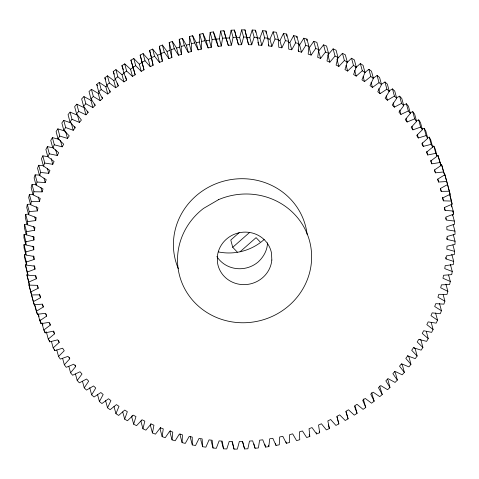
<?xml version="1.0" encoding="UTF-8"?>
<svg xmlns="http://www.w3.org/2000/svg" width="479" height="479" viewBox="0 0 479 479"><rect width="100%" height="100%" fill="white"/><g stroke="black" fill="none" stroke-linecap="round" stroke-linejoin="round"><path stroke-width="0.72" d="M73.251 130.294L71.317 123.103L63.749 120.349L65.683 127.54L73.251 130.294L75.119 127.827L69.982 121.858L68.048 114.667L70.072 112.116L72.006 119.313L79.418 122.42L81.406 120.037L76.58 113.834L74.646 106.637L76.796 104.188L78.73 111.379L85.969 114.84L88.07 112.547L83.58 106.116L81.646 98.919L83.915 96.572L85.849 103.763L92.89 107.565L95.105 105.374L90.95 98.728L89.016 91.537L91.405 89.292L93.339 96.483L100.165 100.614L102.494 98.53L98.686 91.687L96.752 84.496L99.249 82.364L101.183 89.555L107.781 94.01L110.206 92.034L106.763 85.017L104.829 77.82L107.422 75.808L109.362 82.999L115.72 87.765L118.241 85.903L115.158 78.724L113.224 71.527L115.918 69.635L117.852 76.832L123.953 81.891L126.564 80.149L123.857 72.826L121.923 65.629L124.708 63.869L126.642 71.06L132.473 76.412L135.162 74.79L130.905 60.144L133.773 58.51L135.707 65.707L141.245 71.329L144.017 69.838L140.143 55.079L143.089 53.582L145.023 60.773L150.262 66.659L153.1 65.3L149.622 50.451L152.633 49.092L154.573 56.288L159.495 62.42L162.399 61.192L160.465 53.995L159.309 46.271L162.387 45.056L164.321 52.247L168.925 58.612L171.883 57.522L169.949 50.325L169.195 42.547L172.326 41.475L174.26 48.666L178.523 55.247L181.535 54.295L179.601 47.104L179.242 39.29L182.421 38.362L184.355 45.559L188.277 52.337L191.325 51.528L189.391 44.337L189.433 36.506L192.654 35.727L196.216 42.691L198.15 49.888L201.234 49.223L201.677 41.392L199.743 34.201L202.994 33.578L206.192 40.709L208.126 47.9L211.239 47.379L212.083 39.571L210.149 32.38L213.424 31.907L216.251 39.194L218.184 46.385L221.31 46.014L222.555 38.242L220.621 31.051L223.915 30.734L228.291 45.343L231.435 45.116L233.069 37.41L231.135 30.219L234.435 30.057L238.434 44.781L241.578 44.703L243.601 37.069L241.667 29.878L244.967 29.872L248.577 44.691L251.714 44.763L254.127 37.224L252.194 30.033L255.487 30.183L257.421 37.38L258.696 45.086L261.827 45.301L264.618 37.877L262.684 30.686L265.965 30.991L267.899 38.188L268.779 45.954L271.892 46.319L275.054 39.027L273.12 31.836L276.377 32.297L278.311 39.488L278.79 47.295L281.874 47.804L285.406 40.667L283.472 33.47L286.693 34.087L288.627 41.278L288.711 49.109L291.759 49.768L295.645 42.793L293.711 35.602L296.896 36.368L298.83 43.559L298.513 51.391L301.525 52.193L305.758 45.403L303.824 38.206L306.961 39.122L308.895 46.319L308.177 54.133L311.14 55.079L315.709 48.487L313.775 41.296L316.859 42.356L318.792 49.553L317.679 57.336L320.583 58.414L325.481 52.043L323.547 44.846L326.57 46.056L328.504 53.253L326.989 60.983L329.833 62.198L335.049 56.055L333.115 48.864L327.899 55.007L329.833 62.198M191.325 51.528L191.366 43.697L189.433 36.506M26.926 233.944L24.022 234.596L23.95 237.764L25.884 244.955L33.787 246.721L33.793 249.739L25.902 251.9L25.992 255.062L33.985 256.451L34.147 259.462L26.357 261.989L26.608 265.138L34.674 266.15L34.991 269.144L27.333 272.03L27.746 275.168L35.865 275.79L36.332 278.766L28.824 282.005L29.399 285.113L37.542 285.358L38.164 288.304L30.824 291.885L31.554 294.962L39.715 294.819L40.481 297.728L33.326 301.65L34.213 304.68L42.368 304.159L43.284 307.021L36.326 311.272L37.374 314.254L45.499 313.35L46.565 316.164L39.823 320.732L41.02 323.66L49.098 322.367L50.307 325.127L43.799 330.001L45.146 332.863L53.157 331.199L54.51 333.893L48.253 339.066L49.744 341.856L57.672 339.815L59.157 342.443L53.169 347.892L54.804 350.61L62.623 348.203L64.246 350.748L58.534 356.472L60.306 359.106L68.006 356.334L69.754 358.801L64.336 364.776L66.246 367.321L73.802 364.19L75.682 366.567L70.569 372.788L72.604 375.237L79.999 371.758L81.999 374.045L77.203 380.488L79.364 382.835L86.585 379.015L88.699 381.2L84.238 387.858L86.519 390.092L93.537 385.948L95.77 388.026L91.645 394.876L94.04 397.001L100.847 392.535L103.183 394.498L99.41 401.528L101.913 403.54L108.493 398.756L110.93 400.612L107.518 407.803L110.122 409.689L116.457 404.605L118.99 406.342L115.942 413.676L118.642 415.437L124.72 410.072L127.336 411.683L124.666 419.143L127.462 420.766L133.264 415.131L135.964 416.616L133.671 424.184L136.551 425.675L142.059 419.772L144.838 421.125L142.934 428.789L145.885 430.136L151.101 423.993L153.945 425.214L152.43 432.944L155.453 434.154L160.351 427.777L163.255 428.861L162.142 436.644L165.225 437.704L169.794 431.118L172.757 432.058L172.039 439.878L175.176 440.794L179.409 433.998L182.421 434.8L182.104 442.632L185.289 443.398L189.175 436.429L192.223 437.082L192.307 444.913L195.528 445.53L199.06 438.387L202.144 438.896L202.623 446.703L205.88 447.164L209.042 439.878L212.155 440.243L213.035 448.009L216.316 448.314L219.107 440.89L222.238 441.111L223.513 448.817L226.806 448.967L229.219 441.428L232.357 441.5L234.033 449.128L237.333 449.122L239.356 441.488L242.506 441.41L244.565 448.943L247.865 448.781L249.499 441.075L252.643 440.848L255.085 448.266L258.379 447.949L259.624 440.183L262.749 439.806L265.576 447.093L268.851 446.62L269.695 438.812L272.808 438.291L276.006 445.422L279.257 444.799L279.7 436.974L282.784 436.309L286.346 443.273L289.567 442.494L289.609 434.663L292.657 433.854L296.579 440.638L299.758 439.71L299.399 431.896L302.411 430.944L306.674 437.525L309.805 436.453L309.051 428.675L312.009 427.579L316.613 433.944L319.691 432.729L318.535 425.005L321.439 423.777L326.367 429.908L329.378 428.549L327.834 420.891L330.672 419.532L335.911 425.418L338.857 423.921L336.917 416.359L339.689 414.862L345.227 420.49L348.095 418.856L346.161 411.665M25.884 244.955L25.956 241.787L24.022 234.596M453.308 234.764L455.05 241.236L454.978 244.404L446.991 246.194L446.841 249.212L454.637 251.349L454.403 254.517L446.344 255.924L446.045 258.935L453.709 261.438L453.314 264.594L445.201 265.623L444.746 268.623L452.266 271.485L451.709 274.623L443.566 275.269L442.961 278.245L450.314 281.466L449.601 284.574L441.44 284.837L440.68 287.783L447.859 291.352L446.985 294.429L438.83 294.31L437.926 297.219L444.901 301.123L443.871 304.159L435.746 303.65L434.692 306.518L441.452 310.751L440.267 313.739L432.184 312.853L430.986 315.667L437.519 320.223L436.183 323.151L428.166 321.882L426.831 324.642L433.106 329.504L431.627 332.372L423.693 330.726L422.221 333.42L428.232 338.575L426.615 341.371L418.784 339.354L417.173 341.982L422.909 347.419L421.149 350.143L413.437 347.754L411.701 350.305L417.143 356.011L415.251 358.651L407.683 355.897L405.815 358.37L410.952 364.333L408.928 366.884L401.516 363.771L399.528 366.154L404.354 372.363L402.204 374.812L394.965 371.357L392.864 373.644L397.354 380.081L395.085 382.428L388.044 378.632L385.829 380.817L389.984 387.463L387.595 389.708L380.769 385.577L378.44 387.661L382.248 394.504L379.751 396.636L373.153 392.181L370.728 394.157L374.171 401.18L371.578 403.192L365.214 398.426L362.693 400.288L365.776 407.473L363.082 409.365L356.981 404.3L354.37 406.042L357.077 413.371L354.292 415.131L348.467 409.784L345.772 411.401L348.095 418.856M180.224 434.016L180.17 435.441L182.104 442.632M296.842 37.787L296.896 36.368M25.956 241.787L33.943 240.003L34.093 236.985L26.297 234.848L24.363 227.651L24.597 224.483L27.531 223.974M201.234 49.223L199.3 42.026L199.743 34.201M26.297 234.848L26.531 231.68L24.597 224.483M170.302 430.549L170.105 432.681L172.039 439.878M306.829 40.547L306.961 39.122M26.531 231.68L34.59 230.267L34.889 227.256L27.225 224.753L25.291 217.562L25.686 214.406L28.638 214.029M211.239 47.379L209.305 40.188L210.149 32.38M27.225 224.753L27.62 221.597L25.686 214.406M160.513 427.328L160.208 429.447L162.142 436.644M27.62 221.597L35.733 220.568L36.188 217.574L28.668 214.706L26.734 207.515L27.291 204.377L30.991 204.084M221.31 46.014L219.376 38.817L220.621 31.051M28.668 214.706L29.225 211.568L27.291 204.377M150.909 423.64L150.496 425.747L152.43 432.944M29.225 211.568L37.368 210.922L37.979 207.946L30.62 204.725L28.686 197.534L29.399 194.426L33.111 194.306M231.435 45.116L229.501 37.925L231.135 30.219M30.62 204.725L31.333 201.617L29.399 194.426M141.347 420.203L141 421.592L142.934 428.789M333.115 48.864L336.066 50.211L338 57.408L336.096 65.066L338.875 66.419L344.383 60.522L342.449 53.325L337.438 58.689M31.333 201.617L39.494 201.354L40.254 198.408L33.075 194.839L31.141 187.648L32.015 184.571L36.464 184.637M241.578 44.703L239.644 37.512L241.667 29.878M33.075 194.839L33.949 191.762L32.015 184.571M132.156 415.61L131.737 416.987L133.671 424.184M342.449 53.325L345.329 54.816L347.263 62.013L344.97 69.581L347.67 71.066L353.472 65.425L351.538 58.234L346.79 62.845M33.949 191.762L42.104 191.887L43.008 188.977L36.033 185.068L34.099 177.877L35.129 174.841L40.302 175.164M251.714 44.763L249.781 37.572L252.194 30.033M36.033 185.068L37.063 182.038L35.129 174.841M351.538 58.234L354.334 59.857L356.268 67.054L353.598 74.514L356.214 76.125L362.292 70.76L360.358 63.563L355.382 67.952M37.063 182.038L45.188 182.541L46.241 179.673L39.482 175.44L37.548 168.249L38.733 165.261L43.876 165.824M261.827 45.301L259.893 38.11L262.684 30.686M39.482 175.44L40.667 172.452L38.733 165.261M360.358 63.563L363.058 65.324L364.992 72.515L361.944 79.849L364.477 81.586L370.812 76.508L368.878 69.311L364.848 72.545M40.667 172.452L48.75 173.344L49.948 170.524L43.415 165.974L41.481 158.777L42.817 155.849L47.918 156.657M271.892 46.319L269.958 39.122L273.12 31.836M43.415 165.974L44.751 163.04L42.817 155.849M368.878 69.311L371.482 71.197L373.422 78.388L370.004 85.579L372.44 87.435L379.021 82.657L377.087 75.46L372.901 78.502M44.751 163.04L52.768 164.309L54.103 161.549L47.828 156.687L45.894 149.496L47.373 146.628L53.864 147.975M281.874 47.804L279.94 40.613L283.472 33.47M47.828 156.687L49.307 153.825L47.373 146.628M377.087 75.46L379.59 77.472L381.524 84.663L377.751 91.693L380.087 93.662L386.894 89.19L384.96 81.999L381.248 84.436M49.307 153.825L57.24 155.471L58.713 152.771L52.702 147.616L50.768 140.425L52.385 137.629L59.504 139.461M291.759 49.768L289.825 42.571L293.711 35.602M52.702 147.616L54.319 144.82L52.385 137.629M384.96 81.999L387.355 84.124L389.289 91.315L385.164 98.171L387.397 100.249L394.415 96.099L392.481 88.908L388.655 91.166M54.319 144.82L62.15 146.837L63.761 144.209L58.025 138.772L56.091 131.581L57.851 128.857L65.563 131.246L67.497 138.443L59.785 136.054L57.851 128.857M301.525 52.193L299.591 45.002L303.824 38.206M58.025 138.772L59.785 136.054M392.481 88.908L394.762 91.142L396.702 98.339L392.235 104.991L394.349 107.176L401.57 103.362L403.731 105.703L398.935 112.152L400.935 114.433L408.33 110.954L410.365 113.403L405.252 119.624L407.132 122.001L414.688 118.87L416.598 121.415L411.18 127.396L412.928 129.863L420.628 127.091L422.4 129.719L416.688 135.443L418.311 137.994L426.13 135.581L427.765 138.299L421.777 143.754L423.262 146.376L431.19 144.335L432.681 147.131L426.424 152.298L427.777 154.992L435.788 153.328L437.135 156.19L430.627 161.064L431.836 163.824L439.914 162.537L441.111 165.465L434.369 170.033L435.435 172.847L443.56 171.937L444.608 174.919L437.65 179.17L438.566 182.038L446.721 181.511L447.608 184.541L440.452 188.463L441.219 191.372L449.38 191.235L450.11 194.306L442.77 197.893L443.392 200.839L451.541 201.078L452.11 204.186L444.602 207.425L445.069 210.401L453.188 211.023L453.601 214.161L445.943 217.047L446.26 220.041L454.326 221.053L454.577 224.208L446.787 226.729L446.949 229.74L454.948 231.129L455.032 234.297L447.141 236.452L447.147 239.47L455.05 241.236M67.497 138.443L69.233 135.886L63.791 130.18L61.857 122.989L63.749 120.349M313.775 41.296L309.206 47.882L311.14 55.079M63.791 130.18L65.683 127.54M323.547 44.846L318.649 51.223L320.583 58.414M69.982 121.858L72.006 119.313M76.58 113.834L78.73 111.379M83.58 106.116L85.849 103.763M92.89 107.565L90.956 100.368L91.842 99.494M90.95 98.728L93.339 96.483M100.165 100.614L98.231 93.423L99.165 92.591M239.165 232.656L230.788 240.045L232.74 247.308L237.368 252.164M232.74 247.308L249.493 232.531M240.057 251.786L256.079 237.65L260.121 241.895M98.686 91.687L101.183 89.555M107.781 94.01L105.847 86.819L107.302 85.633M106.763 85.017L109.362 82.999M115.72 87.765L113.786 80.574L115.798 79.083M115.158 78.724L117.852 76.832M123.953 81.891L122.019 74.7L124.109 73.305M123.857 72.826L126.642 71.06M124.708 63.869L130.533 69.215L133.228 67.599L135.162 74.79M132.839 67.335L135.707 65.707M133.773 58.51L139.311 64.138L142.083 62.641M396.355 97.902L399.636 96.165L401.797 98.512L403.731 105.703M144.017 69.838L142.077 62.276L145.023 60.773M143.089 53.582L148.328 59.468L151.166 58.109M403.707 105.027L406.396 103.763L408.431 106.212L410.365 113.403M153.1 65.3L151.556 57.648L154.573 56.288M29.399 285.113L26.89 274.814L28.255 274.222M152.633 49.092L157.561 55.223L160.465 53.995M410.006 112.816L412.754 111.679L414.664 114.224L416.598 121.415M162.399 61.192L161.243 53.462L164.321 52.247M27.746 275.168L25.399 264.839L26.794 264.312M162.387 45.056L166.991 51.421L169.949 50.325M415.892 120.906L418.694 119.894L420.466 122.528L422.4 129.719M171.883 57.522L171.129 49.738L174.26 48.666M26.608 265.138L24.674 257.947L24.423 254.792L25.842 254.337M172.326 41.475L176.589 48.056L179.601 47.104M422.065 129.049L424.196 128.39L425.831 131.108L427.765 138.299M181.535 54.295L181.176 46.481L184.355 45.559M25.992 255.062L24.052 247.871L23.968 244.703L26.117 244.116M182.421 38.362L186.343 45.146L189.391 44.337M427.094 137.701L429.256 137.144L430.747 139.934L432.681 147.131M191.366 43.697L194.588 42.924L198.15 49.888M196.216 42.691L199.3 42.026M432.399 146.436L433.854 146.137L435.201 148.999L437.135 156.19M201.677 41.392L204.928 40.769L208.126 47.9M206.192 40.709L209.305 40.188M436.513 155.579L437.98 155.34L441.111 165.465M212.083 39.571L215.358 39.104L218.184 46.385M216.251 39.194L219.376 38.817M440.153 164.908L441.626 164.746L444.608 174.919M222.555 38.242L225.849 37.931L228.291 45.343M226.357 38.152L229.501 37.925M233.069 37.41L236.369 37.248L234.435 30.057M239.644 37.512L236.494 37.59L238.434 44.781M243.601 37.069L246.901 37.063M246.643 37.5L249.781 37.572M254.127 37.224L257.421 37.38M256.762 37.889L259.893 38.11M264.618 37.877L267.899 38.188M267.468 38.829L269.958 39.122M275.054 39.027L278.311 39.488M278.089 40.308L279.94 40.613M285.406 40.667L288.627 41.278M288.609 42.308L289.825 42.571M295.645 42.793L298.83 43.559M298.387 44.679L299.591 45.002M305.758 45.403L308.895 46.319M315.709 48.487L318.792 49.553M325.481 52.043L328.504 53.253M70.072 112.116L77.484 115.229L79.418 122.42M335.049 56.055L338 57.408M76.796 104.188L84.035 107.643L85.969 114.84M344.383 60.522L347.263 62.013M83.915 96.572L90.956 100.368M353.472 65.425L356.268 67.054M91.405 89.292L98.231 93.423M362.292 70.76L364.992 72.515M99.249 82.364L105.847 86.819M370.812 76.508L373.422 78.388M107.422 75.808L113.786 80.574M379.021 82.657L381.524 84.663M115.918 69.635L122.019 74.7M386.894 89.19L389.289 91.315M419.933 339.24L420.975 340.228L422.909 347.419M394.415 96.099L396.702 98.339M413.724 347.263L415.209 348.82L417.143 356.011M407.617 355.514L409.018 357.142L410.952 364.333M401.54 364.04L402.42 365.166L404.354 372.363M394.606 371.716L395.42 372.884L397.354 380.081M387.295 379.063L388.05 380.272L389.984 387.463M379.625 386.068L382.248 394.504M96.752 84.496L97.441 85.741M371.614 392.708L374.171 401.18M104.829 77.82L105.769 79.736M42.942 325.097L41.865 322.81L43.799 330.001M363.28 398.971L365.776 407.473M113.224 71.527L114.343 74.143M38.128 314.122L39.086 316.463M121.923 65.629L123.402 69.629M34.602 304.674L35.23 306.464M130.905 60.144L133.018 66.922M31.392 294.459L34.213 304.68M449.38 191.235L444.787 174.32L446.721 181.511M448.176 187.115L450.11 194.306M451.541 201.078L449.601 193.887L451.14 200.587M441.626 164.746L443.56 171.937M451.529 202.03L452.11 204.186M451.446 204.551L453.188 211.023M437.98 155.34L439.914 162.537M452.823 211.287L453.601 214.161M452.583 214.58L454.326 221.053M433.854 146.137L435.788 153.328M453.206 224.657L454.948 231.129M429.256 137.144L431.19 144.335M440.446 188.498L441.219 191.372M424.196 128.39L426.13 135.581M437.794 179.158L438.566 182.038M442.422 197.24L443.392 200.839M434.663 169.967L435.435 172.847M444.296 207.521L445.069 210.401M430.872 160.226L431.836 163.824M445.68 217.885L446.069 219.322M452.894 244.877L454.637 251.349M418.694 119.894L420.628 127.091M426.807 151.4L427.777 154.992M422.298 142.778L423.262 146.376M451.775 254.247L453.709 261.438M412.754 111.679L414.688 118.87M446.757 238.033L447.147 239.47M417.347 134.395L418.311 137.994M450.332 264.294L452.266 271.485M406.396 103.763L408.33 110.954M411.964 126.264L412.928 129.863M445.656 257.498L446.045 258.935M448.572 274.994L450.314 281.466M406.168 118.403L407.132 122.001M399.636 96.165L401.57 103.362M399.773 110.116L400.935 114.433M445.925 284.161L447.859 291.352M393.193 102.859L394.349 107.176M443.159 294.651L444.901 301.123M386.236 95.932L387.397 100.249M439.518 303.56L441.452 310.751M378.733 88.627L380.087 93.662M435.585 313.026L437.519 320.223M371.087 82.4L372.44 87.435M431.172 322.313L433.106 329.504M363.124 76.55L364.477 81.586M426.298 331.384L428.232 338.575M354.664 70.371L356.214 76.125M346.125 65.312L347.67 71.066M336.941 59.228L338.875 66.419M298.124 49.954L298.513 51.391M268.39 44.511L268.779 45.954M257.924 42.206L258.696 45.086M355.143 406.174L357.077 413.371M246.835 38.218L248.577 44.691M336.923 416.724L338.857 423.921M223.915 30.734L225.849 37.931M328.414 424.951L329.378 428.549M213.424 31.907L215.358 39.104M319.301 431.292L319.691 432.729M316.224 432.507L316.613 433.944M202.994 33.578L204.928 40.769M309.224 434.297L309.805 436.453M192.654 35.727L194.588 42.924M186.343 45.146L188.277 52.337M179.242 39.29L181.176 46.481M285.957 441.836L286.346 443.273M176.589 48.056L178.523 55.247M169.195 42.547L171.129 49.738M275.425 443.267L276.006 445.422M166.991 51.421L168.925 58.612M268.468 445.183L268.851 446.62M159.309 46.271L161.243 53.462M264.803 444.213L265.576 447.093M157.561 55.223L159.495 62.42M149.622 50.451L151.556 57.648M253.93 443.949L255.085 448.266M148.328 59.468L150.262 66.659M140.143 55.079L142.077 62.276M242.631 441.752L244.565 448.943M139.311 64.138L141.245 71.329M232.099 441.937L234.033 449.128M130.533 69.215L132.473 76.412M125.6 76.556L126.564 80.149M221.579 441.62L223.513 448.817M117.463 83.029L118.241 85.903M211.101 440.812L213.035 448.009M109.823 90.597L110.206 92.034M200.689 439.512L202.623 446.703M102.105 97.093L102.494 98.53M192.307 444.913L190.373 437.722L190.355 436.297M94.722 103.937L95.105 105.374M87.687 111.11L88.07 112.547M74.736 126.384L75.119 127.827M60.414 140.365L62.15 146.837M55.69 149.717L57.24 155.471M122.732 411.946L124.666 419.143M51.223 158.555L52.768 164.309M114.008 406.485L115.942 413.676M47.397 168.309L48.75 173.344M105.578 400.612L107.518 407.803M44.032 178.224L45.188 182.541M97.477 394.337L99.41 401.528M40.943 187.57L42.104 191.887M89.711 387.685L91.645 394.876M38.332 197.037L39.494 201.354M36.206 206.605L37.368 210.922M82.496 381.38L84.238 387.858M75.293 365.13L75.682 366.567M34.763 216.975L35.733 220.568M75.46 374.015L77.203 380.488M69.371 357.358L69.754 358.801M33.626 226.675L34.59 230.267M68.826 366.315L70.569 372.788M32.979 236.404L33.943 240.003M58.576 340.282L59.157 342.443M32.829 246.14L33.793 249.739M62.599 358.304L64.336 364.776M53.732 331.013L54.51 333.893M33.177 255.864L34.147 259.462M49.726 322.966L50.307 325.127M34.021 265.552L34.991 269.144M56.791 349.999L58.534 356.472M45.984 314.002L46.565 316.164M35.56 275.892L36.332 278.766M37.392 285.424L38.164 288.304M42.511 304.147L43.284 307.021M54.414 349.173L54.804 350.61M39.517 294.13L40.481 297.728M51.427 341.419L53.169 347.892M23.968 244.703L25.902 251.9M49.355 340.419L49.744 341.856M46.319 331.869L48.253 339.066M24.423 254.792L26.357 261.989M44.565 330.708L45.146 332.863M25.399 264.839L27.333 272.03M39.859 319.343L41.02 323.66M38.081 314.26L39.823 320.732M26.89 274.814L28.824 282.005M35.44 307.063L37.374 314.254M34.392 304.081L36.326 311.272M30.824 291.885L28.89 284.694L33.326 301.65M447.446 184.038L448.033 186.499M244.967 29.872L246.182 35.422M255.6 30.884L255.834 32.285M451.416 205.09L451.667 206.97M265.965 30.991L266.204 33.111M452.439 214.49L452.541 215.754M267.492 242.811C267.408 250.307 263.402 257.271 257.9 262.193A27.441 26.177 -15.1 0 1 216.861 256.552M286.693 34.087L286.717 36.224M264.151 239.506A50.708 48.379 -15.1 0 1 218.298 251.894M178.344 268.749A67.27 64.174 -15.1 0 1 223.903 181.098A67.27 64.174 -15.1 0 1 307.105 234.321M218.622 199.617L203.503 208.431A67.27 64.174 -15.1 0 0 213.891 316.314A67.27 64.174 -15.1 0 0 311.589 259.367A67.27 64.174 -15.1 0 0 218.622 199.617M271.827 260.037L271.515 253.199A27.441 26.177 -15.1 0 0 243.368 232.177A27.441 26.177 -15.1 0 0 217.322 256.726L217.64 263.564A27.441 26.177 -15.1 0 0 245.787 284.586A27.441 26.177 -15.1 0 0 271.827 260.037"/></g></svg>
